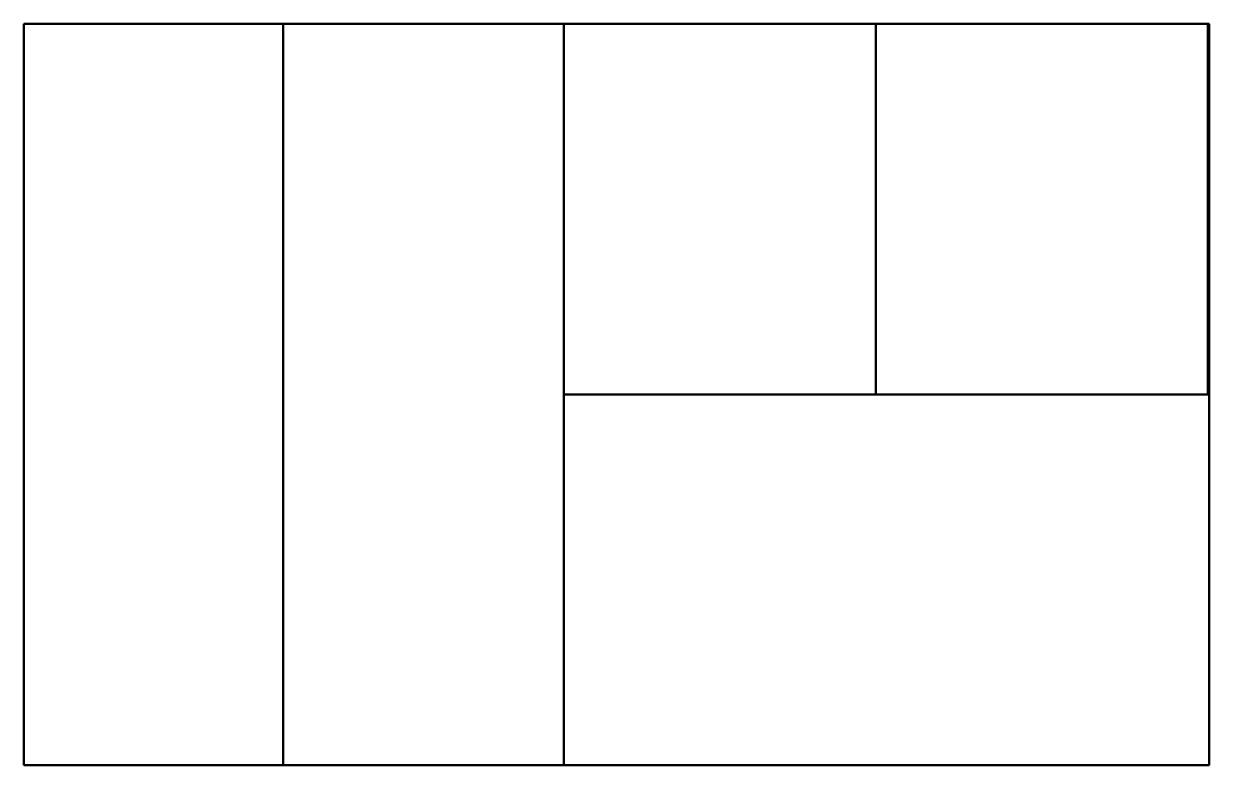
# Model space of a CAD drawing. Header units: millimetres. Extents: x 345 to 410, y 0 to 240.
# Drawn here: x 346.1 to 410.1, y 199.5 to 239.5 of the extents above.
import ezdxf

# ---------------------------------------------------------------- set-up
doc = ezdxf.new("R2010")
doc.units = ezdxf.units.MM
doc.layers.add('left-HAT', color=7, linetype='Continuous')
doc.layers.add('left-VIS', color=7, linetype='Continuous', lineweight=50)
doc.layers.add('top-VIS', color=7, linetype='Continuous', lineweight=50)

msp = doc.modelspace()

# ---------------------------------------------------------------- hatches: boundary and pattern name
at = {"layer": 'left-HAT', "extrusion": (-1, 0, 0)}
h = msp.add_hatch(dxfattribs=at)
h.set_pattern_fill('ANSI31', color=256, style=0)
h.paths.add_polyline_path([(-199.525, 0), (-199.525, 28), (-239.525, 28), (-239.525, 0)])

# ---------------------------------------------------------------- linework, layer by layer
at = {"layer": 'left-VIS'}
for p, q in [((375.253, 239.525), (375.253, 199.525)), ((375.253, 239.525, 48), (375.253, 219.525, 48)), ((375.253, 219.525, 28), (375.253, 239.525, 28)), ((375.253, 239.525, 28), (375.253, 239.525, 48)), ((375.253, 239.525, 28), (375.253, 239.525)), ((375.253, 219.525, 48), (375.253, 219.525, 28)), ((375.253, 219.525, 28), (375.253, 199.525, 28)), ((375.253, 199.525), (375.253, 199.525, 28))]:
    msp.add_line(p, q, dxfattribs=at)
at = {"layer": 'top-VIS'}
for p, q in [((360.095, 239.525), (346.095, 239.525)), ((346.095, 239.525), (346.095, 199.525)), ((360.095, 239.525), (392.095, 239.525)), ((360.095, 239.525), (360.095, 199.525)), ((392.095, 239.525), (392.095, 219.525)), ((410.024, 239.525), (392.095, 239.525)), ((410.024, 219.525), (410.024, 239.525)), ((410.095, 239.525), (410.024, 239.525)), ((410.095, 199.525), (410.095, 239.525)), ((392.095, 219.525), (375.253, 219.525)), ((375.253, 219.525), (375.253, 199.525)), ((392.095, 219.525), (410.024, 219.525)), ((346.095, 199.525), (360.095, 199.525)), ((375.253, 199.525), (360.095, 199.525)), ((375.253, 199.525), (410.095, 199.525))]:
    msp.add_line(p, q, dxfattribs=at)

doc.saveas('drawing.dxf')
